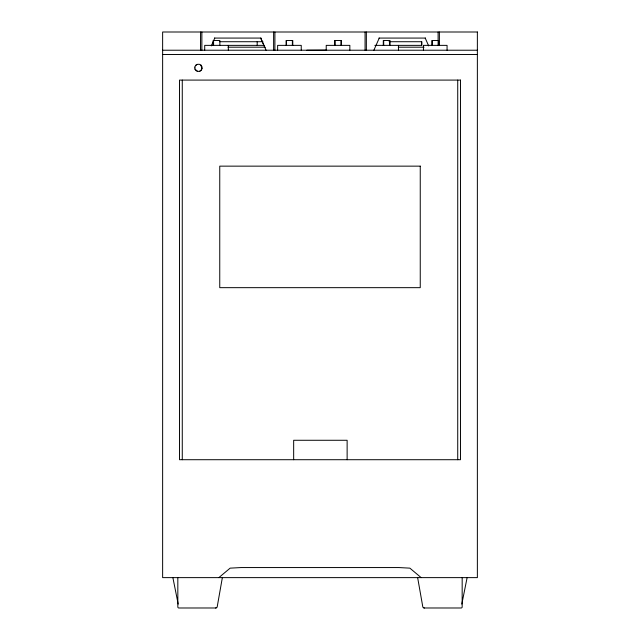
<?xml version="1.0" encoding="UTF-8"?>
<svg xmlns="http://www.w3.org/2000/svg" width="640" height="640" viewBox="0 0 640 640"><rect width="100%" height="100%" fill="white"/><g stroke="black" fill="none" stroke-linecap="round" stroke-linejoin="round"><path stroke-width="0.96" d="M462.176 577.624L462.16 607.08A1.088 1.088 0 0 1 461.232 607.992L424.176 607.984A1.72 1.72 0 0 1 422.816 606.936L417.64 577.624M222.36 577.624L217.184 606.936A1.72 1.72 0 0 1 215.824 607.984L178.768 607.992A1.088 1.088 0 0 1 177.84 607.08L177.824 577.624M461.824 604.08L467.12 577.624M211.304 45.888L214.752 38.072M373.872 50.224L379.248 38.072M194.768 67.144L195.584 65.448L197.136 64.392L199.208 64.256L200.896 65.072L201.952 66.64L202.088 68.52L201.264 70.216L199.712 71.28L197.64 71.416L195.952 70.592L194.904 69.024L194.968 67.144M199.712 71.28L201.064 70.216L201.88 68.52L200.896 65.072M218.84 577.624L230.136 568.144L241.144 567.56L398.856 567.56L409.864 568.144L421.16 577.624M215.6 608L216.04 607.944M306.832 50.232L326.632 50.136M214.4 38.072L261.016 38.072M378.952 38.072L425.504 38.072M219.64 41.72L262.952 41.72M389.024 41.72L421.752 41.72L421.752 45.368L374.832 45.368M263.816 45.368L204.712 45.368L204.712 50.224M228.008 47.192L264.976 47.192M398.296 47.192L424.032 47.192M162.632 50.224L477.368 50.224M162.632 54.48L477.368 54.48M197.136 64.392L195.584 65.448M194.904 69.024L197.64 71.416M423.96 607.944L424.4 608M425.216 38.072L428.672 45.888M266.096 50.224L260.728 38.072L264.88 47.624M172.88 577.624L178.176 604.08M457.728 80.088L457.728 459.712M447.064 50.224L447.064 45.368L423.44 45.368L423.44 50.224M439.392 32L439.392 45.432M438.608 45.368L438.608 40.504L431.896 40.504L431.896 45.368M438.104 32L438.104 45.432M432.312 40.504L432.312 45.368M421.664 41.72L421.664 45.368M398.456 45.368L398.456 50.224M390 45.368L390 40.504L383.288 40.504L383.288 45.368M389.584 40.504L389.584 45.368M383.704 40.504L383.704 45.368M366.36 32L366.36 50.224M365.064 32L365.064 50.224M349.848 50.224L349.848 45.368L326.224 45.368L326.224 50.224M347.128 459.712L347.128 440.272L293.664 440.272L293.664 459.712M341.392 45.368L341.392 40.504L334.68 40.504L334.68 45.368M340.976 40.504L340.976 45.368M335.096 40.504L335.096 45.368M301.24 50.224L301.24 45.368L277.624 45.368L277.624 50.224M292.784 45.368L292.784 40.504L286.08 40.504L286.08 45.368M292.368 40.504L292.368 45.368M286.496 40.504L286.496 45.368M274.904 32L274.904 50.224M273.616 32L273.616 50.224M257.176 41.72L257.176 45.368M228.328 45.368L228.328 50.224M219.872 45.368L219.872 40.504L213.168 40.504L213.168 45.368M213.584 40.504L213.584 45.368M201.864 32L201.864 50.224M200.576 32L200.512 50.224M182.272 80.088L182.272 459.712M477.368 32L162.632 32L162.632 577.624L477.368 577.624L477.368 32M460.48 80.088L179.52 80.088L179.52 459.712L460.48 459.712L460.48 80.088M420.248 166.144L219.752 166.144L219.752 287.664L420.248 287.664L420.248 166.144"/></g></svg>
